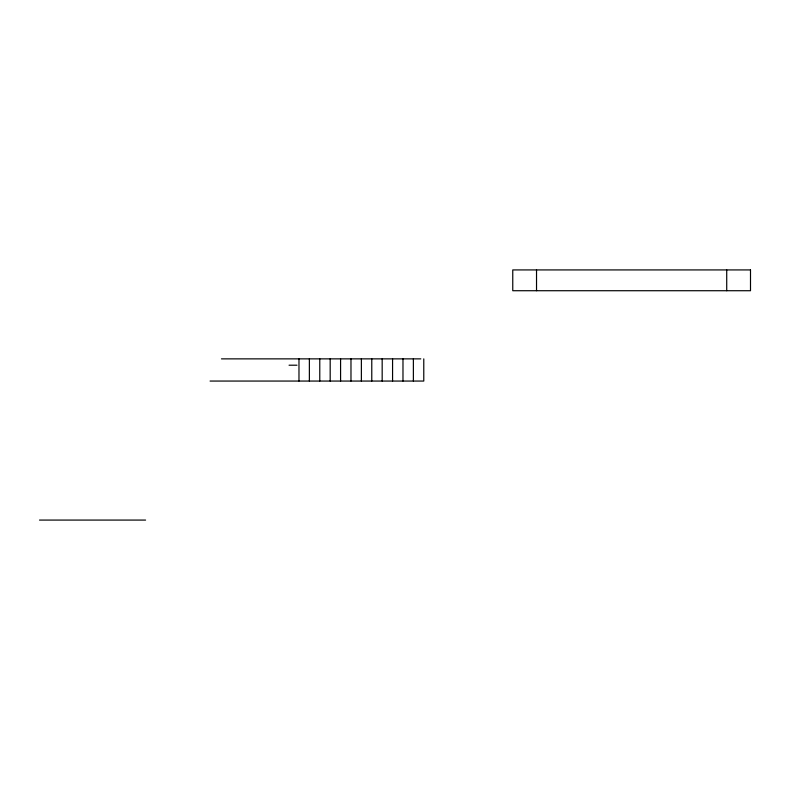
<?xml version="1.0" encoding="UTF-8"?>
<svg xmlns="http://www.w3.org/2000/svg" width="790" height="790" viewBox="0 0 790 790"><rect width="100%" height="100%" fill="white"/><g stroke="black" fill="none" stroke-linecap="round" stroke-linejoin="round"><path stroke-width="1.19" d="M221.457 358.867L420.794 358.867M289.051 365.207L296.981 365.207M210.071 381.057L423.776 381.057L423.776 358.867M39.5 520.077L145.587 520.077M726.721 269.923L726.721 290.72M536.529 269.923L536.529 290.72M413.377 358.867L413.377 381.057M402.979 358.867L402.979 381.057M392.571 358.867L392.571 381.057M382.172 358.867L382.172 381.057M371.774 358.867L371.774 381.057M361.376 358.867L361.376 381.057M350.977 358.867L350.977 381.057M340.579 358.867L340.579 381.057M330.181 358.867L330.181 381.057M319.772 358.867L319.772 381.057M309.374 358.867L309.374 381.057M298.976 358.867L298.976 381.057M750.5 269.923L512.759 269.923L512.759 290.72L750.5 290.72L750.5 269.923"/></g></svg>
